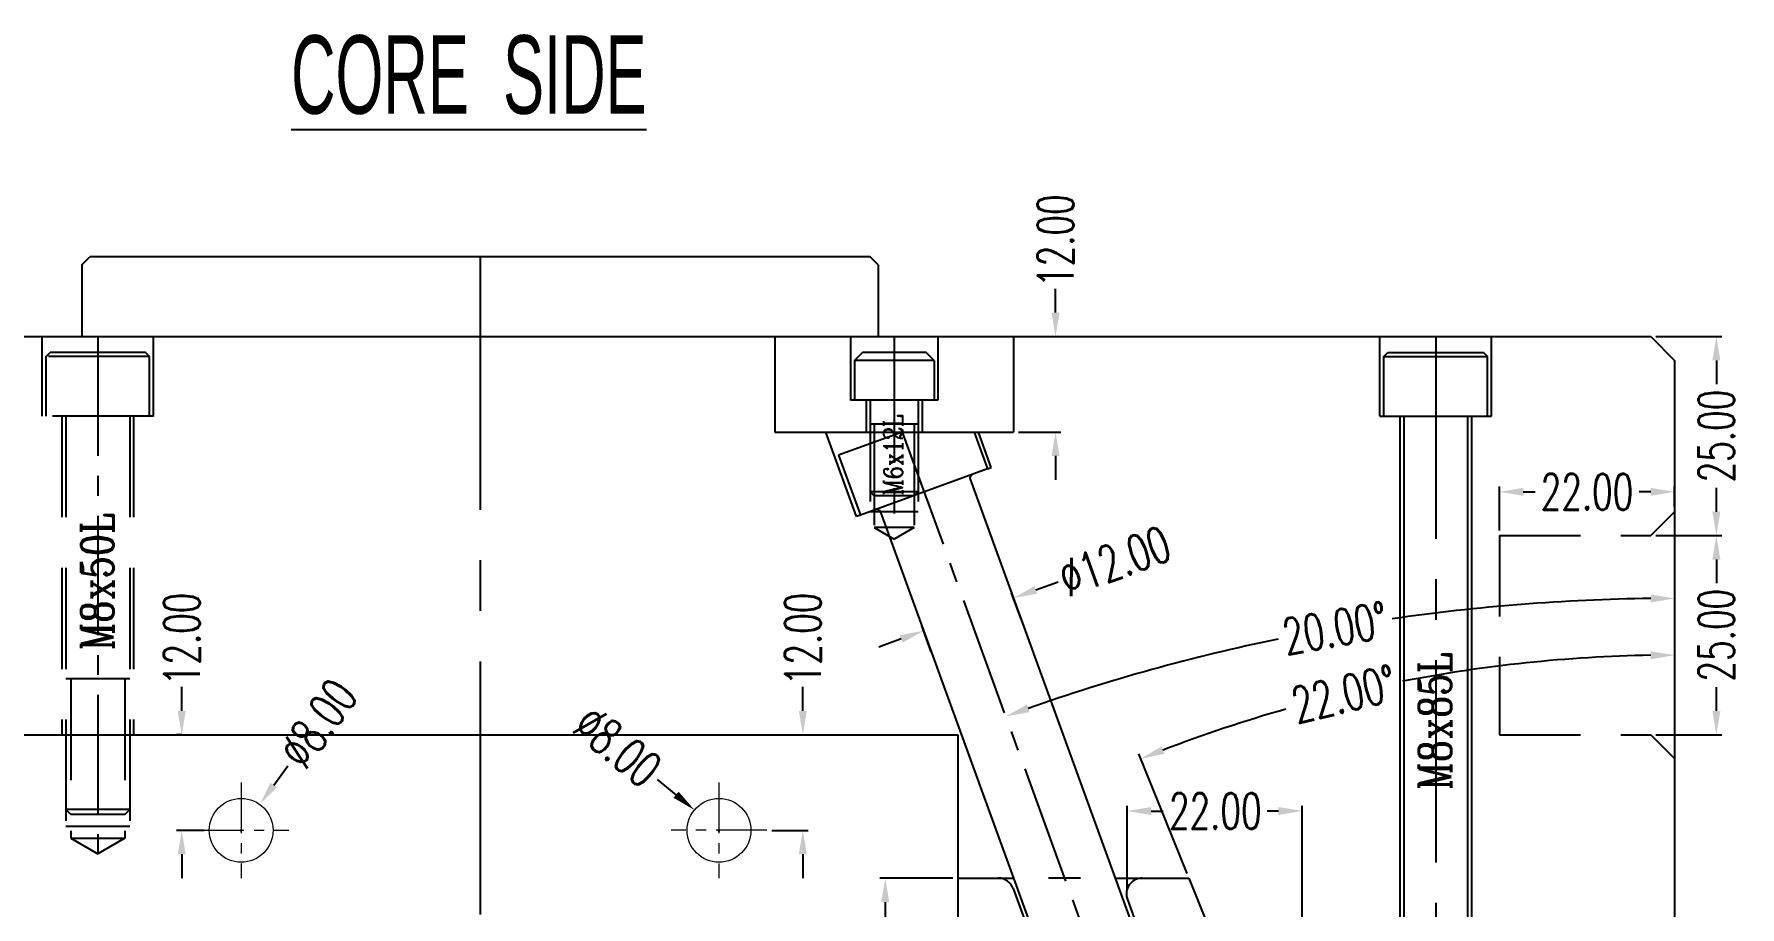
# Model space of a CAD drawing. Header units: inches. Extents: x 169168 to 170394, y -54081 to -53214.
# Drawn here: x 169727.4 to 169941.6, y -53789.5 to -53679.9 of the extents above; entities that cross this region are included whole.
import ezdxf

# ---------------------------------------------------------------- set-up
doc = ezdxf.new("R2010")
doc.units = ezdxf.units.IN
doc.header["$LTSCALE"] = 2
doc.header["$MEASUREMENT"] = 0
doc.header["$PDMODE"] = 3
doc.header["$PDSIZE"] = 0.3125
for name, pattern in [('CENTER', [50.8, 31.75, -6.35, 6.35, -6.35]), ('CENTER2', [1.125, 0.75, -0.125, 0.125, -0.125]), ('HIDDEN', [9.525, 6.35, -3.175])]:
    doc.linetypes.add(name, pattern=pattern)
doc.layers.get('0').update_dxf_attribs({"linetype": 'CONTINUOUS'})
doc.layers.get('Defpoints').update_dxf_attribs({"linetype": 'CONTINUOUS'})
for name, color, linetype in [('CAV-COR', 1, 'CONTINUOUS'), ('Layer3', 3, 'CONTINUOUS'), ('PIN', 4, 'CONTINUOUS'), ('SCREW', 52, 'HIDDEN'), ('SILDE', 6, 'CONTINUOUS'), ('壓塊', 157, 'CONTINUOUS')]:
    doc.layers.add(name, color=color, linetype=linetype)
doc.layers.add('dim', color=3, linetype='CONTINUOUS', lineweight=15)
doc.layers.add('WR', color=122, linetype='HIDDEN', lineweight=18)
doc.styles.add('ROMANC', font='romanc', dxfattribs={"width": 0.6, "height": 1})
doc.styles.get("Standard").update_dxf_attribs({"font": 'txt.shx', "width": 0.67})
doc.dimstyles.new('2.00', dxfattribs={"dimtxt": 4.5, "dimasz": 3, "dimexe": 0.666, "dimexo": 0.626, "dimgap": 1, "dimtad": 0, "dimzin": 0, "dimdsep": 46, "dimtxsty": 'Standard', "dimcen": 0.09, "dimclrd": 3, "dimclre": 3, "dimclrt": 7, "dimazin": 0, "dimtfac": 1, "dimtofl": 0, "dimtmove": 0, "dimatfit": 0, "dimfxl": 0, "dimtolj": 1, "dimtzin": 0, "dimarcsym": 0})

# ---------------------------------------------------------------- blocks, each defined once
blk = doc.blocks.new('*D36925')
at = {"layer": 'Defpoints', "color": 0}
for p in [(169930.36, -53742.88), (169938.6, -53742.88), (169930.36, -53767.88)]:
    blk.add_point(p, dxfattribs=at)
at = {"layer": 'dim', "color": 3, "linetype": 'ByBlock', "lineweight": -2}
for p, q in [((169930.99, -53742.88), (169939.27, -53742.88)), ((169938.6, -53745.88), (169938.6, -53748.85)), ((169938.6, -53764.88), (169938.6, -53761.9)), ((169930.99, -53767.88), (169939.27, -53767.88))]:
    blk.add_line(p, q, dxfattribs=at)
at = {"layer": 'dim', "color": 3, "linetype": 'ByBlock'}
for points in [[(169939.1, -53745.88), (169938.1, -53745.88), (169938.6, -53742.88)], [(169938.1, -53764.88), (169939.1, -53764.88), (169938.6, -53767.88)]]:
    blk.add_solid(points, dxfattribs=at)
at = {"layer": 'dim', "color": 7, "linetype": 'ByBlock', "insert": (169938.6, -53755.38), "char_height": 4.5, "attachment_point": 5, "rotation": 90}
blk.add_mtext('\\A1;25.00', dxfattribs=at)
blk = doc.blocks.new('*D36926')
at = {"layer": 'Defpoints', "color": 0}
for p in [(169933.36, -53737.38), (169933.36, -53739.88), (169911.36, -53742.88)]:
    blk.add_point(p, dxfattribs=at)
at = {"layer": 'dim', "color": 3, "linetype": 'ByBlock', "lineweight": -2}
for p, q in [((169911.36, -53742.25), (169911.36, -53736.71)), ((169933.36, -53739.25), (169933.36, -53736.71)), ((169914.36, -53737.38), (169915.83, -53737.38)), ((169930.36, -53737.38), (169928.89, -53737.38))]:
    blk.add_line(p, q, dxfattribs=at)
at = {"layer": 'dim', "color": 3, "linetype": 'ByBlock'}
for points in [[(169914.36, -53736.88), (169914.36, -53737.88), (169911.36, -53737.38)], [(169930.36, -53737.88), (169930.36, -53736.88), (169933.36, -53737.38)]]:
    blk.add_solid(points, dxfattribs=at)
at = {"layer": 'dim', "color": 7, "linetype": 'ByBlock', "insert": (169922.36, -53737.38), "char_height": 4.5, "attachment_point": 5}
blk.add_mtext('\\A1;22.00', dxfattribs=at)
blk = doc.blocks.new('*D36933')
at = {"layer": 'Defpoints', "color": 0}
for p in [(169930.36, -53717.88), (169938.6, -53717.88), (169930.36, -53742.88)]:
    blk.add_point(p, dxfattribs=at)
at = {"layer": 'dim', "color": 3, "linetype": 'ByBlock', "lineweight": -2}
for p, q in [((169930.99, -53717.88), (169939.27, -53717.88)), ((169938.6, -53720.88), (169938.6, -53723.85)), ((169938.6, -53739.88), (169938.6, -53736.9)), ((169930.99, -53742.88), (169939.27, -53742.88))]:
    blk.add_line(p, q, dxfattribs=at)
at = {"layer": 'dim', "color": 3, "linetype": 'ByBlock'}
for points in [[(169939.1, -53720.88), (169938.1, -53720.88), (169938.6, -53717.88)], [(169938.1, -53739.88), (169939.1, -53739.88), (169938.6, -53742.88)]]:
    blk.add_solid(points, dxfattribs=at)
at = {"layer": 'dim', "color": 7, "linetype": 'ByBlock', "insert": (169938.6, -53730.38), "char_height": 4.5, "attachment_point": 5, "rotation": 90}
blk.add_mtext('\\A1;25.00', dxfattribs=at)
blk = doc.blocks.new('*D36954')
at = {"layer": 'Defpoints', "color": 0}
for p in [(169849.72, -53717.88), (169855.62, -53717.88), (169850.35, -53729.88)]:
    blk.add_point(p, dxfattribs=at)
at = {"layer": 'dim', "color": 3, "linetype": 'ByBlock', "lineweight": -2}
for p, q in [((169855.62, -53714.88), (169855.62, -53711.88)), ((169850.35, -53717.88), (169856.29, -53717.88)), ((169850.97, -53729.88), (169856.29, -53729.88)), ((169855.62, -53732.88), (169855.62, -53735.88))]:
    blk.add_line(p, q, dxfattribs=at)
at = {"layer": 'dim', "color": 3, "linetype": 'ByBlock'}
for points in [[(169855.12, -53714.88), (169856.12, -53714.88), (169855.62, -53717.88)], [(169856.12, -53732.88), (169855.12, -53732.88), (169855.62, -53729.88)]]:
    blk.add_solid(points, dxfattribs=at)
at = {"layer": 'dim', "color": 7, "linetype": 'ByBlock', "insert": (169855.62, -53705.85), "char_height": 4.5, "attachment_point": 5, "rotation": 90}
blk.add_mtext('\\A1;12.00', dxfattribs=at)
blk = doc.blocks.new('*D36955')
at = {"layer": 'Defpoints', "color": 0}
for p in [(169864.61, -53777.45), (169864.61, -53787.88), (169886.61, -53851.45)]:
    blk.add_point(p, dxfattribs=at)
at = {"layer": 'dim', "color": 3, "linetype": 'ByBlock', "lineweight": -2}
for p, q in [((169864.61, -53787.25), (169864.61, -53776.78)), ((169867.61, -53777.45), (169869.15, -53777.45)), ((169883.61, -53777.45), (169882.21, -53777.45)), ((169886.61, -53850.83), (169886.61, -53776.78))]:
    blk.add_line(p, q, dxfattribs=at)
at = {"layer": 'dim', "color": 3, "linetype": 'ByBlock'}
for points in [[(169867.61, -53776.95), (169867.61, -53777.95), (169864.61, -53777.45)], [(169883.61, -53777.95), (169883.61, -53776.95), (169886.61, -53777.45)]]:
    blk.add_solid(points, dxfattribs=at)
at = {"layer": 'dim', "color": 7, "linetype": 'ByBlock', "insert": (169875.68, -53777.45), "char_height": 4.5, "attachment_point": 5}
blk.add_mtext('\\A1;22.00', dxfattribs=at)
blk = doc.blocks.new('*D36956')
at = {"layer": 'Defpoints', "color": 0}
for p in [(169850.33, -53750.72), (169851.5, -53753.93), (169840.23, -53758.04)]:
    blk.add_point(p, dxfattribs=at)
at = {"layer": 'dim', "color": 3, "linetype": 'ByBlock', "lineweight": -2}
for p, q in [((169853.15, -53749.69), (169855.97, -53748.67)), ((169851.29, -53753.35), (169850.1, -53750.09)), ((169836.24, -53755.85), (169833.42, -53756.88)), ((169840.01, -53757.45), (169838.83, -53754.2))]:
    blk.add_line(p, q, dxfattribs=at)
at = {"layer": 'dim', "color": 3, "linetype": 'ByBlock'}
for points in [[(169852.98, -53749.22), (169853.32, -53750.16), (169850.33, -53750.72)], [(169836.41, -53756.32), (169836.07, -53755.38), (169839.06, -53754.82)]]:
    blk.add_solid(points, dxfattribs=at)
at = {"layer": 'dim', "color": 7, "linetype": 'ByBlock', "insert": (169863.05, -53746.09), "char_height": 4.5, "attachment_point": 5, "rotation": 20}
blk.add_mtext('%%c12.00', dxfattribs=at)
blk = doc.blocks.new('*D36958')
at = {"layer": 'Defpoints', "color": 0}
for p in [(169834.24, -53785.88), (169843.36, -53785.88), (169843.36, -53845.88)]:
    blk.add_point(p, dxfattribs=at)
at = {"layer": 'dim', "color": 3, "linetype": 'ByBlock', "lineweight": -2}
for p, q in [((169842.73, -53785.88), (169833.57, -53785.88)), ((169834.24, -53788.88), (169834.24, -53818.16)), ((169834.24, -53842.88), (169834.24, -53830.71)), ((169842.73, -53845.88), (169833.57, -53845.88))]:
    blk.add_line(p, q, dxfattribs=at)
at = {"layer": 'dim', "color": 3, "linetype": 'ByBlock'}
for points in [[(169834.74, -53788.88), (169833.74, -53788.88), (169834.24, -53785.88)], [(169833.74, -53842.88), (169834.74, -53842.88), (169834.24, -53845.88)]]:
    blk.add_solid(points, dxfattribs=at)
at = {"layer": 'dim', "color": 7, "linetype": 'ByBlock', "insert": (169834.24, -53824.44), "char_height": 4.5, "attachment_point": 5, "rotation": 90}
blk.add_mtext('\\A1;60.00', dxfattribs=at)
blk = doc.blocks.new('20160304.100245')
at = {"linetype": 'HIDDEN'}
for p, q in [((-5.5, 0), (-5.5, -8)), ((5.5, 0), (5.5, -8)), ((-3.5, -8), (-3.5, -12)), ((3.5, -8), (3.5, -12))]:
    blk.add_line(p, q, dxfattribs=at)
at = {"layer": 'SCREW', "linetype": 'CENTER', "ltscale": 0.25}
blk.add_line((0, 0), (0, -25.44), dxfattribs=at)
at = {"layer": 'SCREW'}
for p, q in [((-5, -3), (-4, -2)), ((4, -2), (-4, -2)), ((5, -3), (-5, -3)), ((-5, -3), (-5, -8)), ((5, -3), (5, -8)), ((5.5, -8), (-5.5, -8)), ((-3, -8), (-3, -22)), ((3, -8), (3, -22)), ((3, -11), (-3, -11)), ((-2.5, -11), (-2.5, -24)), ((2.5, -11), (2.5, -24)), ((-2.5, -20), (-3, -19.5)), ((3, -19.5), (-3, -19.5)), ((2.5, -20), (-2.5, -20)), ((2.5, -20), (3, -19.5)), ((3, -22), (-3, -22)), ((2.5, -24), (-2.5, -24)), ((-2.5, -24), (0, -25.44)), ((2.5, -24), (0, -25.44))]:
    blk.add_line(p, q, dxfattribs=at)
at = {"layer": 'SCREW', "linetype": 'Continuous'}
blk.add_line((5, -3), (4, -2), dxfattribs=at)
at = {"layer": 'dim', "linetype": 'ByBlock', "ltscale": 0.3, "style": 'ROMANC', "width": 0.8}
blk.add_text('M6x12L', height=2.383, rotation=90, dxfattribs=at).set_placement((1.09, -19.95))
blk = doc.blocks.new('*D38723')
at = {"layer": 'Defpoints', "color": 0}
for p in [(169933.36, -53720.88), (169836.36, -53729.88), (169903.36, -53752.6), (169933.36, -53814.88), (169880.67, -53851.62)]:
    blk.add_point(p, dxfattribs=at)
at = {"layer": 'dim', "color": 3, "linetype": 'ByBlock', "lineweight": -2}
for start, end in [(90.6998, 98.3012), (101.6988, 109.3002)]:
    blk.add_arc((169933.36, -53996.38), 245.62, start, end, dxfattribs=at)
at = {"layer": 'dim', "color": 3, "linetype": 'ByBlock'}
for points in [[(169930.36, -53751.28), (169930.36, -53750.28), (169933.36, -53750.76)], [(169852.01, -53764.1), (169852.35, -53765.04), (169849.36, -53765.58)]]:
    blk.add_solid(points, dxfattribs=at)
at = {"layer": 'dim', "color": 7, "linetype": 'ByBlock', "insert": (169890.71, -53754.5), "char_height": 4.5, "attachment_point": 5, "rotation": 10}
blk.add_mtext('\\A1;20.00%%d', dxfattribs=at)
blk = doc.blocks.new('*D38724')
at = {"layer": 'Defpoints', "color": 0}
for p in [(169933.36, -53720.88), (169910.52, -53759.34), (169872.36, -53785.88), (169933.36, -53814.88), (169900.64, -53855.88)]:
    blk.add_point(p, dxfattribs=at)
at = {"layer": 'dim', "color": 3, "linetype": 'ByBlock', "lineweight": -2}
blk.add_line((169872.13, -53785.29), (169866.07, -53770.29), dxfattribs=at)
for start, end in [(90.9604, 101), (105.8242, 111.0396)]:
    blk.add_arc((169933.36, -53936.86), 178.98, start, end, dxfattribs=at)
at = {"layer": 'dim', "color": 3, "linetype": 'ByBlock'}
for points in [[(169930.37, -53758.4), (169930.36, -53757.4), (169933.36, -53757.88)], [(169868.92, -53769.34), (169869.29, -53770.27), (169866.31, -53770.91)]]:
    blk.add_solid(points, dxfattribs=at)
at = {"layer": 'dim', "color": 7, "linetype": 'ByBlock', "insert": (169891.85, -53762.76), "char_height": 4.5, "attachment_point": 5, "rotation": 13.4121}
blk.add_mtext('\\A1;22.00%%d', dxfattribs=at)
blk = doc.blocks.new('*D38778')
at = {"layer": 'Defpoints', "color": 0}
for p in [(169820.01, -53767.88), (169823.89, -53767.88), (169819.36, -53779.88)]:
    blk.add_point(p, dxfattribs=at)
at = {"layer": 'dim', "color": 3, "linetype": 'ByBlock', "lineweight": -2}
for p, q in [((169823.89, -53764.88), (169823.89, -53761.88)), ((169820.64, -53767.88), (169824.56, -53767.88)), ((169819.99, -53779.88), (169824.56, -53779.88)), ((169823.89, -53782.88), (169823.89, -53785.88))]:
    blk.add_line(p, q, dxfattribs=at)
at = {"layer": 'dim', "color": 3, "linetype": 'ByBlock'}
for points in [[(169823.39, -53764.88), (169824.39, -53764.88), (169823.89, -53767.88)], [(169824.39, -53782.88), (169823.39, -53782.88), (169823.89, -53779.88)]]:
    blk.add_solid(points, dxfattribs=at)
at = {"layer": 'dim', "color": 7, "linetype": 'ByBlock', "insert": (169823.89, -53755.85), "char_height": 4.5, "attachment_point": 5, "rotation": 90}
blk.add_mtext('\\A1;12.00', dxfattribs=at)
blk = doc.blocks.new('*D38779')
at = {"layer": 'Defpoints', "color": 0}
for p in [(169810.28, -53777.32), (169816.44, -53782.43)]:
    blk.add_point(p, dxfattribs=at)
at = {"layer": 'dim', "color": 3, "linetype": 'ByBlock', "lineweight": -2}
for p, q in [((169807.97, -53775.41), (169805.66, -53773.49)), ((169813.27, -53779.88), (169813.45, -53779.88)), ((169813.36, -53779.97), (169813.36, -53779.79))]:
    blk.add_line(p, q, dxfattribs=at)
at = {"layer": 'dim', "color": 3, "linetype": 'ByBlock'}
blk.add_solid([(169807.65, -53775.79), (169808.29, -53775.02), (169810.28, -53777.32)], dxfattribs=at)
at = {"layer": 'dim', "color": 7, "linetype": 'ByBlock', "insert": (169800.63, -53769.33), "char_height": 4.5, "attachment_point": 5, "rotation": 320.3554}
blk.add_mtext('\\A1;%%c8.00', dxfattribs=at)
blk = doc.blocks.new('*D38795')
at = {"layer": 'Defpoints', "color": 0}
for p in [(169745.9, -53767.88), (169746.55, -53767.88), (169749.36, -53779.88)]:
    blk.add_point(p, dxfattribs=at)
at = {"layer": 'dim', "color": 3, "linetype": 'ByBlock', "lineweight": -2}
for p, q in [((169745.9, -53764.88), (169745.9, -53761.88)), ((169745.92, -53767.88), (169745.24, -53767.88)), ((169748.73, -53779.88), (169745.24, -53779.88)), ((169745.9, -53782.88), (169745.9, -53785.88))]:
    blk.add_line(p, q, dxfattribs=at)
at = {"layer": 'dim', "color": 3, "linetype": 'ByBlock'}
for points in [[(169745.4, -53764.88), (169746.4, -53764.88), (169745.9, -53767.88)], [(169746.4, -53782.88), (169745.4, -53782.88), (169745.9, -53779.88)]]:
    blk.add_solid(points, dxfattribs=at)
at = {"layer": 'dim', "color": 7, "linetype": 'ByBlock', "insert": (169745.9, -53755.85), "char_height": 4.5, "attachment_point": 5, "rotation": 90}
blk.add_mtext('\\A1;12.00', dxfattribs=at)
blk = doc.blocks.new('*D38796')
at = {"layer": 'Defpoints', "color": 0}
for p in [(169755.7, -53776.63), (169751.03, -53783.12)]:
    blk.add_point(p, dxfattribs=at)
at = {"layer": 'dim', "color": 3, "linetype": 'ByBlock', "lineweight": -2}
for p, q in [((169757.45, -53774.19), (169759.2, -53771.76)), ((169753.27, -53779.88), (169753.45, -53779.88)), ((169753.36, -53779.97), (169753.36, -53779.79))]:
    blk.add_line(p, q, dxfattribs=at)
at = {"layer": 'dim', "color": 3, "linetype": 'ByBlock'}
blk.add_solid([(169757.04, -53773.9), (169757.85, -53774.48), (169755.7, -53776.63)], dxfattribs=at)
at = {"layer": 'dim', "color": 7, "linetype": 'ByBlock', "insert": (169763.01, -53766.46), "char_height": 4.5, "attachment_point": 5, "rotation": 54.2802}
blk.add_mtext('\\A1;%%c8.00', dxfattribs=at)

msp = doc.modelspace()

# ---------------------------------------------------------------- linework, layer by layer
at = {"linetype": 'Continuous'}
for p, q in [((169733.361, -53708.875), (169734.361, -53707.875)), ((169733.361, -53708.875), (169733.361, -53717.875)), ((169832.361, -53707.875), (169734.361, -53707.875)), ((169833.361, -53708.875), (169832.361, -53707.875)), ((169833.361, -53708.875), (169833.361, -53717.875)), ((169930.361, -53717.875), (169933.361, -53720.875)), ((169933.361, -53720.875), (169933.361, -53814.875))]:
    msp.add_line(p, q, dxfattribs=at)
at = {"linetype": 'CENTER', "ltscale": 0.5}
msp.add_line((169783.361, -53707.875), (169783.361, -54048.875), dxfattribs=at)
msp.add_line((169636.361, -53717.875), (169930.361, -53717.875))
at = {"linetype": 'HIDDEN'}
for p, q in [((169728.361, -53727.875), (169728.361, -53717.875)), ((169742.361, -53727.875), (169742.361, -53717.875)), ((169742.361, -53727.875), (169728.361, -53727.875)), ((169730.861, -53727.875), (169730.861, -53767.875)), ((169739.861, -53727.875), (169739.861, -53767.875))]:
    msp.add_line(p, q, dxfattribs=at)
at = {"color": 7, "linetype": 'Continuous'}
for p, q in [((169896.361, -53727.875), (169896.361, -53717.875)), ((169910.361, -53727.875), (169910.361, -53717.875)), ((169896.361, -53727.875), (169910.361, -53727.875)), ((169898.861, -53727.875), (169898.861, -53802.875)), ((169907.861, -53727.875), (169907.861, -53802.875))]:
    msp.add_line(p, q, dxfattribs=at)
at = {"color": 8, "linetype": 'HIDDEN', "ltscale": 0.8}
for p, q in [((169933.361, -53739.875), (169930.361, -53742.875)), ((169911.361, -53742.875), (169930.361, -53742.875)), ((169911.361, -53742.875), (169911.361, -53767.875)), ((169911.361, -53767.875), (169930.361, -53767.875)), ((169930.361, -53767.875), (169933.361, -53770.875))]:
    msp.add_line(p, q, dxfattribs=at)
at = {"layer": 'CAV-COR'}
for p, q in [((169723.361, -53767.875), (169843.361, -53767.875)), ((169843.361, -53767.875), (169843.361, -53863.875))]:
    msp.add_line(p, q, dxfattribs=at)
at = {"layer": 'PIN'}
for p, q in [((169830.64, -53740.471), (169826.783, -53729.875)), ((169836.361, -53729.875), (169828.374, -53732.782)), ((169845.406, -53729.875), (169847.084, -53734.486)), ((169847.554, -53734.315), (169845.938, -53729.875)), ((169828.374, -53732.782), (169831.11, -53740.3)), ((169847.084, -53734.486), (169831.11, -53740.3)), ((169847.084, -53734.486), (169847.554, -53734.315)), ((169844.906, -53735.81), (169886.25, -53849.402)), ((169831.11, -53740.3), (169830.64, -53740.471)), ((169833.63, -53739.915), (169874.974, -53853.507))]:
    msp.add_line(p, q, dxfattribs=at)
at = {"layer": 'PIN', "linetype": 'CENTER2', "ltscale": 10}
msp.add_line((169836.361, -53729.875), (169882.673, -53857.118), dxfattribs=at)
at = {"layer": 'PIN'}
for centre, start, end in [((169845.376, -53735.639), 110, 200), ((169833.16, -53740.086), 20, 110)]:
    msp.add_arc(centre, 0.5, start, end, dxfattribs=at)
at = {"layer": 'SCREW', "linetype": 'CENTER2', "ltscale": 10}
msp.add_line((169735.361, -53717.875), (169735.361, -53782.824), dxfattribs=at)
at = {"layer": 'SCREW', "linetype": 'CENTER', "ltscale": 0.4}
msp.add_line((169903.361, -53717.875), (169903.361, -53817.838), dxfattribs=at)
at = {"layer": 'SCREW'}
for p, q in [((169728.861, -53720.375), (169729.361, -53719.875)), ((169741.861, -53720.375), (169728.861, -53720.375)), ((169728.861, -53727.875), (169728.861, -53720.375)), ((169741.361, -53719.875), (169729.361, -53719.875)), ((169741.861, -53720.375), (169741.361, -53719.875)), ((169741.861, -53727.875), (169741.861, -53720.375)), ((169731.361, -53727.875), (169731.361, -53779.375)), ((169739.361, -53727.875), (169739.361, -53779.375)), ((169739.361, -53760.875), (169731.361, -53760.875)), ((169731.986, -53760.875), (169731.986, -53780.875)), ((169738.736, -53760.875), (169738.736, -53780.875)), ((169739.361, -53777.25), (169731.361, -53777.25)), ((169731.986, -53777.875), (169731.361, -53777.25)), ((169738.736, -53777.875), (169739.361, -53777.25)), ((169739.361, -53779.375), (169731.361, -53779.375)), ((169738.736, -53777.875), (169731.986, -53777.875)), ((169731.986, -53780.875), (169735.361, -53782.824)), ((169731.986, -53780.875), (169738.736, -53780.875)), ((169738.736, -53780.875), (169735.361, -53782.824))]:
    msp.add_line(p, q, dxfattribs=at)
at = {"layer": 'SCREW', "linetype": 'Continuous'}
for p, q in [((169896.861, -53720.375), (169897.361, -53719.875)), ((169896.861, -53720.375), (169909.861, -53720.375)), ((169896.861, -53727.875), (169896.861, -53720.375)), ((169897.361, -53719.875), (169909.361, -53719.875)), ((169909.861, -53720.375), (169909.361, -53719.875)), ((169909.861, -53727.875), (169909.861, -53720.375)), ((169899.361, -53727.875), (169899.361, -53814.375)), ((169907.361, -53727.875), (169907.361, -53814.375))]:
    msp.add_line(p, q, dxfattribs=at)
at = {"layer": 'SILDE', "linetype": 'ByBlock'}
for p, q in [((169843.361, -53785.875), (169850.358, -53785.875)), ((169858.743, -53785.875), (169854.743, -53785.875)), ((169863.128, -53785.875), (169872.361, -53785.875)), ((169872.361, -53785.875), (169900.643, -53855.875)), ((169850.305, -53787.191), (169871.664, -53845.875)), ((169864.637, -53788.559), (169885.499, -53845.875))]:
    msp.add_line(p, q, dxfattribs=at)
for centre, start, end in [((169848.426, -53787.875), 20, 90), ((169866.517, -53787.875), 90, 200)]:
    msp.add_arc(centre, 2, start, end, dxfattribs=at)
at = {"layer": 'WR', "linetype": 'CENTER', "ltscale": 0.1}
for p, q in [((169753.361, -53773.875), (169753.361, -53785.875)), ((169813.361, -53773.875), (169813.361, -53785.875)), ((169747.361, -53779.875), (169759.361, -53779.875)), ((169819.361, -53779.875), (169807.361, -53779.875))]:
    msp.add_line(p, q, dxfattribs=at)
at = {"layer": 'WR', "linetype": 'ByBlock'}
for centre in [(169753.361, -53779.875), (169813.361, -53779.875)]:
    msp.add_circle(centre, 4, dxfattribs=at)
at = {"layer": '壓塊', "linetype": 'Continuous'}
for p, q in [((169820.361, -53717.875), (169820.361, -53729.875)), ((169850.361, -53717.875), (169850.361, -53729.875)), ((169820.361, -53729.875), (169850.361, -53729.875))]:
    msp.add_line(p, q, dxfattribs=at)

# ---------------------------------------------------------------- block references
at = {"layer": 'SCREW', "linetype": 'ByBlock', "ltscale": 0.3}
msp.add_blockref('20160304.100245', (169835.361, -53717.875), dxfattribs=at)

# ---------------------------------------------------------------- texts
at = {"color": 122, "insert": (169759.628, -53680.071), "char_height": 9.84367, "width": 79.31063, "attachment_point": 1, "style": 'ROMANC'}
msp.add_mtext('{\\f新細明體|b0|i0|c136|p54;\\LCORE  SIDE }', dxfattribs=at)
at = {"layer": 'dim', "style": 'ROMANC', "width": 0.8}
msp.add_text('M8x85L', height=4.0648, rotation=1170, dxfattribs=at).set_placement((169905.319, -53774.82))
at = {"layer": 'Layer3', "style": 'ROMANC', "width": 0.8}
msp.add_text('M8x50L', height=4.0648, rotation=810, dxfattribs=at).set_placement((169737.329, -53757.304))

# ---------------------------------------------------------------- dimensions: what is measured, and where the dimension line sits
at = {"layer": 'dim', "linetype": 'ByBlock'}
for base, p1, p2, picture, middle in [((169855.622, -53717.875), (169850.347, -53729.875), (169849.721, -53717.875), '*D36954', (169855.622, -53705.85)), ((169938.601, -53717.875), (169930.361, -53742.875), (169930.361, -53717.875), '*D36933', (169938.601, -53730.375)), ((169938.601, -53742.875), (169930.361, -53767.875), (169930.361, -53742.875), '*D36925', (169938.601, -53755.375)), ((169745.901, -53767.875), (169749.361, -53779.875), (169746.545, -53767.875), '*D38795', (169745.901, -53755.85)), ((169823.893, -53767.875), (169819.361, -53779.875), (169820.009, -53767.875), '*D38778', (169823.893, -53755.85))]:
    dim = msp.add_linear_dim(base=base, p1=p1, p2=p2, angle=90, dimstyle='2.00', dxfattribs=at)
    dim.commit()
    dim.dimension.update_dxf_attribs({"geometry": picture, "text_midpoint": middle})
dim = msp.add_angular_dim_2l(base=(169903.361, -53752.603), line1=((169933.361, -53720.875), (169933.361, -53814.875)), line2=((169836.361, -53729.875), (169880.673, -53851.623)), dimstyle='2.00', dxfattribs=at)
dim.commit()
dim.dimension.update_dxf_attribs({"geometry": '*D38723', "text_midpoint": (169890.71, -53754.496)})
dim = msp.add_angular_dim_2l(base=(169910.516, -53759.342), line1=((169933.361, -53720.875), (169933.361, -53814.875)), line2=((169872.361, -53785.875), (169900.643, -53855.875)), dimstyle='2.00', dxfattribs=at)
dim.commit()
dim.dimension.update_dxf_attribs({"geometry": '*D38724', "text_midpoint": (169891.846, -53762.759), "dimtype": 162})
dim = msp.add_linear_dim(base=(169933.361, -53737.378), p1=(169911.361, -53742.875), p2=(169933.361, -53739.875), dimstyle='2.00', dxfattribs=at)
dim.commit()
dim.dimension.update_dxf_attribs({"geometry": '*D36926', "text_midpoint": (169922.361, -53737.378)})
dim = msp.add_aligned_dim(p1=(169840.226, -53758.038), p2=(169851.502, -53753.933), distance=3.421, text='%%c<>', dimstyle='2.00', dxfattribs=at)
dim.commit()
dim.dimension.update_dxf_attribs({"geometry": '*D36956', "text_midpoint": (169863.049, -53746.091)})
for p1, p2, picture, middle in [((169751.026, -53783.123), (169755.696, -53776.628), '*D38796', (169763.01, -53766.457)), ((169816.441, -53782.427), (169810.281, -53777.323), '*D38779', (169800.634, -53769.33))]:
    dim = msp.add_diameter_dim_2p(p1=p1, p2=p2, dimstyle='2.00', dxfattribs=at)
    dim.commit()
    dim.dimension.update_dxf_attribs({"geometry": picture, "text_midpoint": middle})
dim = msp.add_linear_dim(base=(169864.609, -53777.446), p1=(169886.612, -53851.455), p2=(169864.609, -53787.875), dimstyle='2.00', dxfattribs=at)
dim.commit()
dim.dimension.update_dxf_attribs({"geometry": '*D36955', "text_midpoint": (169875.682, -53777.446), "dimtype": 160})
dim = msp.add_linear_dim(base=(169834.239, -53785.875), p1=(169843.361, -53845.875), p2=(169843.361, -53785.875), angle=90, dimstyle='2.00', dxfattribs=at)
dim.commit()
dim.dimension.update_dxf_attribs({"geometry": '*D36958', "text_midpoint": (169834.239, -53824.436), "dimtype": 160})

doc.saveas('drawing.dxf')
